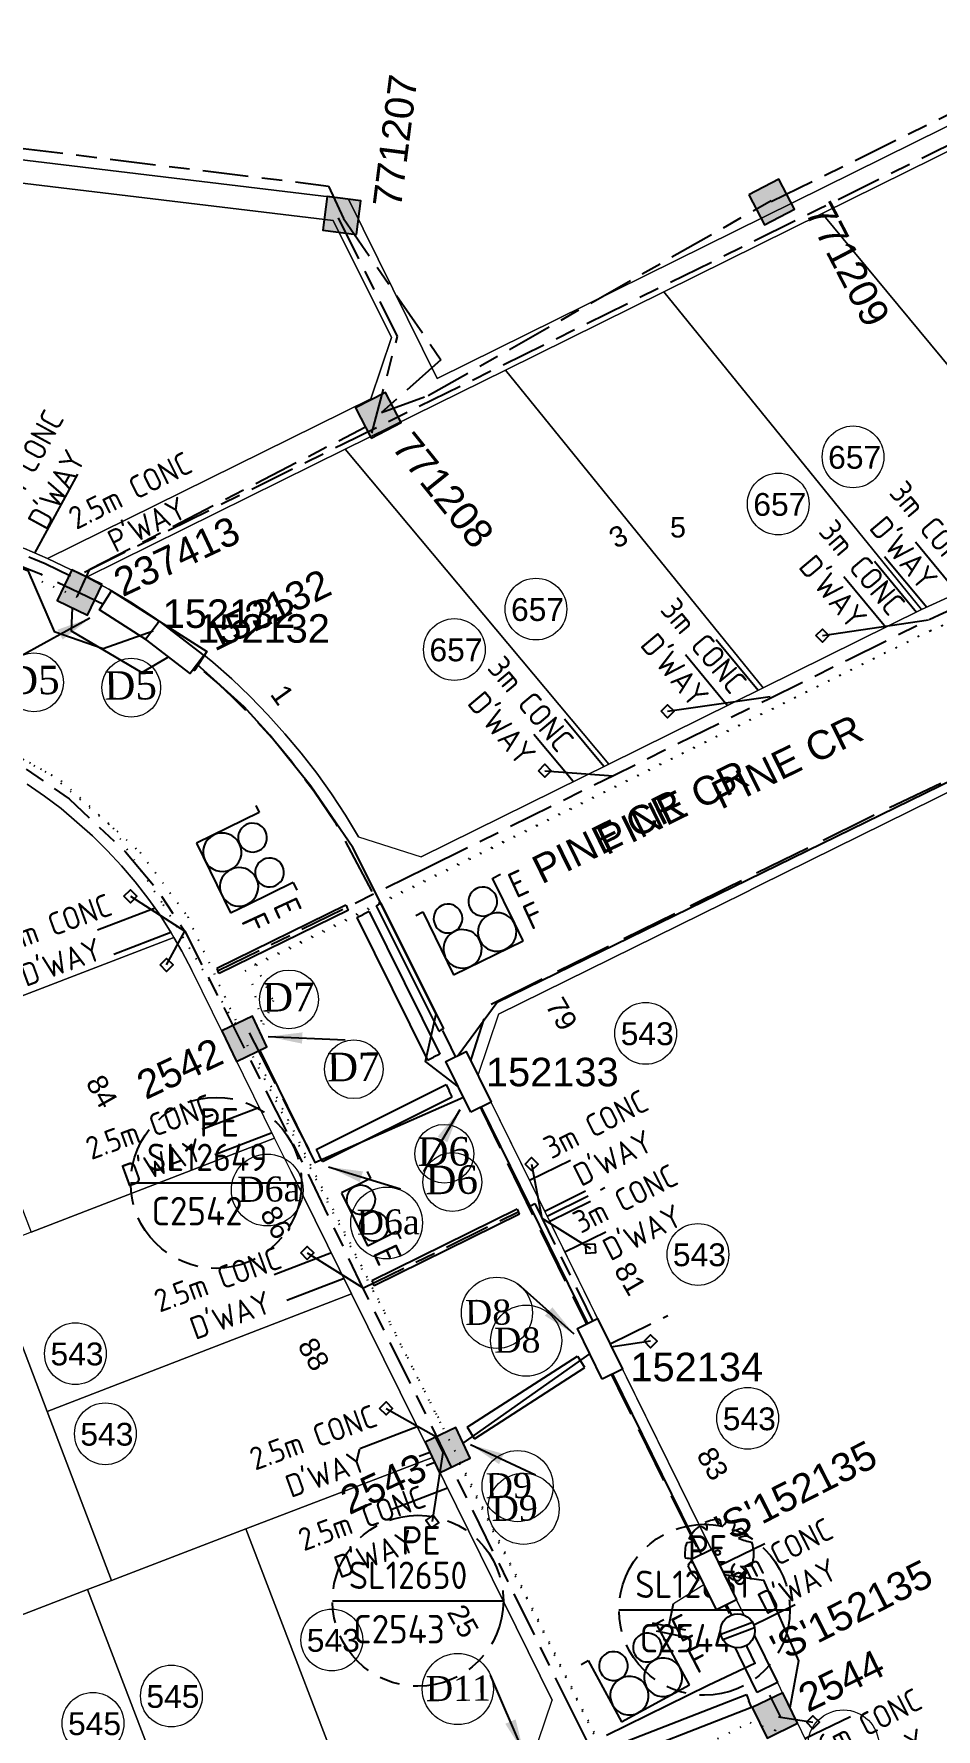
# Model space of a CAD drawing. Header units: metres. Extents: x 298214 to 299272, y 6265564 to 6266203.
# Drawn here: x 298672.2 to 298751.4, y 6265977.2 to 6266125.9 of the extents above; entities that cross this region are included whole.
import ezdxf
from ezdxf.enums import TextEntityAlignment as Align

# ---------------------------------------------------------------- set-up
doc = ezdxf.new("R2010")
doc.units = ezdxf.units.M
for name, pattern in [('Cable Exist UG', [8.2, 4, -1.2, 1.8, -1.2]), ('Cable Remove', [2, 0, -2]), ('IE Trench LV', [6.5, 5, -1.5]), ('IECLCHAINA', [8.2, 4, -1.2, 1.8, -1.2])]:
    doc.linetypes.add(name, pattern=pattern)
doc.layers.get('0').update_dxf_attribs({"color": 6})
doc.layers.add('Cadastre Land Parcels_SP_EXT', color=9, linetype='Continuous', lineweight=5)
doc.layers.add('Cadastre Roads_SP_EXT', color=9, linetype='Continuous', lineweight=5)
for name, color, linetype in [('Duct_SP_NEW', 2, 'Continuous'), ('Equip_LV_NEW', 2, 'Continuous'), ('Equip_SL_EXT', 7, 'Continuous'), ('Mains_LV_EXT', 7, 'Continuous'), ('Mains_LV_New_T28', 2, 'Continuous'), ('Mains_LV_New_T8', 2, 'Continuous'), ('Mains_LV_NEW_T84', 2, 'Continuous'), ('Mains_SL_EXT', 7, 'Continuous'), ('Notes_LV_MISC', 7, 'Continuous'), ('NOTES_SL_EXT', 7, 'Continuous'), ('Notes_SL_MISC', 7, 'Continuous'), ('Notes_SP_EXT', 7, 'Continuous'), ('Notes_SP_MISC', 7, 'Continuous'), ('Services_SP_EXT', 7, 'Continuous'), ('SupportsUG_SP_LV_NEW', 2, 'Continuous'), ('SupportsUG_SP_LV_SL_EXT', 7, 'Continuous'), ('Trench_SP_NEW', 2, 'Continuous'), ('UG_Details_SP_MISC', 7, 'Continuous')]:
    doc.layers.add(name, color=color, linetype=linetype)
doc.layers.add('Features_HIDE', color=1, linetype='Continuous', plot=False)
doc.layers.get('Features_HIDE').off()
doc.styles.add('COLUMN_LABEL', font='arial.ttf')
doc.styles.add('iecISOCP', font='isocp.shx')
doc.styles.add('iecNAME', font='times.ttf')
doc.styles.add('iecRoadName', font='arial.ttf', dxfattribs={"height": 3.5})
doc.styles.add('POLE_LABEL', font='arial.ttf')
doc.styles.get("Standard").update_dxf_attribs({"font": 'arial.ttf'})
doc.linetypes.add('IECLCABD1', pattern='A,5.25,-0.1,["o",Standard,S=2,R=0,X=1.5,Y=-0.7],-4', length=9.35)
doc.linetypes.add('IECLCABS1', pattern='A,7,-0.5,["/",Standard,S=1.5,R=0,X=0.2,Y=-0.7],-1.8', length=9.3)
doc.linetypes.add('IECLCABV1', pattern='A,7.2,-0.45,["V",Standard,S=1.5,R=0,X=0,Y=-0.7],-1.8', length=9.45)
doc.linetypes.add('IECLCABX1', pattern='A,7,-0.25,["x",Standard,S=2,R=0,X=0.2,Y=-0.8],-2.1', length=9.35)
doc.dimstyles.new('UGT1', dxfattribs={"dimtxt": 2.5, "dimasz": 2, "dimexe": 1.25, "dimexo": 0.625, "dimgap": 1, "dimtad": 1, "dimjust": 1, "dimlfac": 1000, "dimtxsty": 'iecISOCP', "dimblk1": 'M05', "dimblk2": 'NONE', "dimsah": 1, "dimcen": 0, "dimse1": 1, "dimse2": 1, "dimadec": 0, "dimazin": 0, "dimtfac": 1, "dimtmove": 0, "dimatfit": 3, "dimfxl": 1, "dimarcsym": 0})

# ---------------------------------------------------------------- blocks, each defined once
blk = doc.blocks.new('COLUMN_EXT')
blk.add_hatch(color=256).paths.add_polyline_path([(-1.49, 1.48), (-1.49, -1.49), (1.48, -1.49), (1.48, 1.48)])
blk.add_lwpolyline([(-1.49, -1.49), (1.48, -1.49), (1.48, 1.48), (-1.49, 1.48)], close=True)
for tag, height, style, flags, p in [('ASSET_NUM', 2.5, 'COLUMN_LABEL', 8, (2, 2)), ('STRUCTURE_PLANT_NUMBER', 0.2, 'POLE_LABEL', 9, (1.81, 0.03)), ('STREET_CODE', 0.2, 'COLUMN_LABEL', 9, (1.81, -0.2))]:
    blk.add_attdef(tag, text='', height=height, dxfattribs=dict(style=style, flags=flags)).set_placement(p, align=Align.MIDDLE_LEFT)
at = {"flags": 9}
for tag, p in [('COLUMN_TYPE', (1.81, -0.4)), ('OWNED_BY', (1.81, -0.6)), ('STATE', (1.81, -0.8)), ('USAGE', (1.81, -1)), ('LEGEND', (1.81, -1.2)), ('LOCATION', (1.81, -1.4)), ('STREETNAME', (1.81, -1.6)), ('SUBURB', (1.81, -1.8)), ('NOTES', (1.81, -2))]:
    blk.add_attdef(tag, text='', height=0.2, dxfattribs=at).set_placement(p, align=Align.MIDDLE_LEFT)
at = {"flags": 1}
blk.add_attdef('Z', (1.81, -2.35), '', height=0.2, dxfattribs=at)
blk = doc.blocks.new('CCP_EXT')
at = {"flags": 9}
for tag, p in [('STATE', (0, -1.8)), ('LIFE_SUPPORT', (0, -1.6)), ('NOTES', (0, -2))]:
    blk.add_attdef(tag, text='', height=0.2, dxfattribs=at).set_placement(p, align=Align.MIDDLE_LEFT)
blk.add_wipeout([(0, 0.57), (0.57, 0), (0, -0.57), (-0.57, 0)])
blk.add_lwpolyline([(-0.57, 0), (0, 0.57), (0.57, 0), (0, -0.57), (-0.57, 0)])
at = {"flags": 1}
blk.add_attdef('Z', (0, 0), '', height=0.2, dxfattribs=at)
at = {"flags": 9}
for tag, p in [('CCP_TYPE', (0, 0)), ('CONSTRUCTED_VOLTAGE', (0, -0.2)), ('OPERATING_VOLTAGE', (0, -0.6)), ('ORIENTATION', (0, -0.8)), ('OWNED_BY', (0, -1)), ('NO_PHASES', (0, -0.4)), ('USAGE', (0, -1.2)), ('LEGEND', (0, -1.4))]:
    blk.add_attdef(tag, text='', height=0.2, dxfattribs=at).set_placement(p, align=Align.MIDDLE_LEFT)
blk = doc.blocks.new('d221')
at = {"layer": 'Notes_SP_EXT', "color": 1}
for p, q in [((298834.428, 6265877.275), (298834.888, 6265877.275)), ((298834.889, 6265877.275), (298834.879, 6265873.193)), ((298839.421, 6265874.31), (298839.426, 6265877.263)), ((298839.428, 6265877.263), (298839.928, 6265877.262)), ((298839.419, 6265873.185), (298839.421, 6265874.31)), ((298834.879, 6265873.193), (298839.419, 6265873.185))]:
    blk.add_line(p, q, dxfattribs=at)
for points in [[(298835.193, 6265876.285, 1), (298836.881, 6265876.282, 1)], [(298837.458, 6265876.28, 1), (298839.146, 6265876.277, 1)], [(298834.901, 6265874.317, 1), (298837.151, 6265874.313, 1)], [(298837.151, 6265874.313, 1), (298839.401, 6265874.309, 1)]]:
    blk.add_lwpolyline(points, format="xyb", close=True, dxfattribs=at)
at = {"layer": 'Notes_SP_MISC', "linetype": 'Continuous', "char_height": 1.5, "width": 1.93709, "attachment_point": 5, "rotation": 358.65917, "style": 'iecISOCP'}
for s, insert in [('E', (298840.623, 6265876.311)), ('F', (298840.59, 6265874.254))]:
    blk.add_mtext(s, dxfattribs=dict(at, insert=insert))
blk = doc.blocks.new('d2212')
at = {"layer": 'Notes_SP_EXT', "color": 1}
for p, q in [((298848.042, 6265874.283), (298848.502, 6265874.285)), ((298848.507, 6265874.285), (298848.511, 6265872.388)), ((298851.946, 6265873.521), (298851.942, 6265874.293)), ((298851.943, 6265874.293), (298852.443, 6265874.295)), ((298851.951, 6265872.396), (298851.946, 6265873.521)), ((298848.511, 6265872.384), (298851.951, 6265872.392))]:
    blk.add_line(p, q, dxfattribs=at)
for points in [[(298848.522, 6265873.233, 1), (298850.21, 6265873.23, 1)], [(298850.257, 6265873.233, 1), (298851.944, 6265873.23, 1)]]:
    blk.add_lwpolyline(points, format="xyb", close=True, dxfattribs=at)
at = {"layer": 'Notes_SP_MISC', "linetype": 'Continuous', "insert": (298852.94, 6265873.193), "char_height": 1.5, "width": 1.93709, "attachment_point": 5, "rotation": 358.65917, "style": 'iecISOCP'}
blk.add_mtext('E', dxfattribs=at)
blk = doc.blocks.new('PILLAR_NEW')
for tag, height, flags, p in [('ASSET_NUM', 2.5, 8, (2, 4)), ('STREET_CODE', 0.2, 9, (1.5, 2))]:
    blk.add_attdef(tag, text='', height=height, dxfattribs=dict(flags=flags)).set_placement(p, align=Align.MIDDLE_LEFT)
blk.add_wipeout([(-2.47, 0.99), (2.47, 0.99), (2.47, -0.99), (-2.47, -0.99)])
at = {"lineweight": -3}
blk.add_lwpolyline([(-2.47, 0.99), (2.47, 0.99), (2.47, -0.99), (-2.47, -0.99)], close=True, dxfattribs=at)
for tag, flags, p in [('OWNED_BY', 9, (1.5, 1.8)), ('OPERATED_BY', 9, (1.5, 1.6)), ('MAINTAINED_BY', 9, (1.5, 1.4)), ('STATE', 9, (1.5, 1.2)), ('SUPPORT_TYPE', 9, (1.5, 1)), ('SUBURB', 9, (1.5, 0.2)), ('STREETNAME', 9, (1.5, 0)), ('USAGE', 9, (1.5, 0.8)), ('LEGEND', 9, (1.5, 0.6)), ('PARENT', 9, (1.5, 0.4)), ('Z', 1, (1.5, -0.6)), ('LOCATION', 9, (1.5, -0.2)), ('NOTES', 9, (1.5, -0.4))]:
    blk.add_attdef(tag, text='', height=0.2, dxfattribs=dict(flags=flags)).set_placement(p, align=Align.MIDDLE_LEFT)
blk = doc.blocks.new('tre1')
at = {"color": 8}
for p, q in [((355.63, 363.12), (356.3, 363.2)), ((356.3, 363.2), (355.8, 363.46)), ((355.8, 363.46), (355.8, 363.46))]:
    blk.add_line(p, q, dxfattribs=at)
blk.add_circle((358.35, 362.23), 0.217, dxfattribs=at)
for centre, radius, start, end in [((358.5, 362.13), 2.99, 126.0751, 153.6245), ((356.53, 363.29), 1.27, 48.5203, 80.5151), ((358.5, 362.13), 3.02, 89.3321, 114.3856), ((356.7, 364.37), 0.737, 343.6555, 39.76), ((357.56, 364.65), 1.09, 352.0775, 26.6128), ((358.07, 365.45), 1.14, 304.1868, 338.5411), ((358.5, 362.13), 3.01, 62.8767, 77.7021), ((359, 364.81), 0.871, 315.8454, 359.7651), ((357.16, 373.04), 9.25, 285.4397, 290.7099), ((358.5, 362.13), 2.97, 31.4098, 49.4752), ((358.5, 362.13), 3.04, 160.8426, 187.275), ((360.88, 362.36), 1.32, 83.5323, 121.6544), ((363.98, 373.96), 11.14, 250.0865, 256.3451), ((358.5, 362.13), 3.03, 340.3307, 19.43), ((355.09, 356.77), 4.99, 77.3728, 85.4649), ((358.52, 359.28), 3.33, 134.7782, 147.3315), ((358.5, 362.13), 2.97, 200.8103, 231.4392), ((360.58, 364.74), 3.72, 266.7455, 282.0146), ((358.55, 358.53), 3.09, 39.6536, 53.993), ((357.13, 359.86), 0.494, 97.741, 188.8107), ((350.89, 359.16), 6.28, 2.9465, 10.9238), ((358.5, 362.13), 2.96, 243.1498, 261.8356), ((359.26, 359.6), 1.25, 160.6009, 199.3991), ((359.12, 360.09), 1.01, 186.1912, 248.4952), ((358.5, 362.13), 2.99, 274.7236, 290.3277), ((360.22, 359.98), 0.927, 170.6314, 220.6278), ((360.39, 361.44), 1.7, 230.4582, 263.1093), ((358.5, 362.13), 2.91, 305.394, 326.2464)]:
    blk.add_arc(centre, radius, start, end, dxfattribs=at)
blk = doc.blocks.new('_None')
blk = doc.blocks.new('M05')
blk.add_hatch(color=256).paths.add_polyline_path([(-2, 0), (-0.701, -0.75), (-0.701, 0.75)])
at = {"color": 1}
blk.add_lwpolyline([(-0.701, 0.75), (-0.701, -0.75), (-2, 0)], close=True, dxfattribs=at)
blk = doc.blocks.new('LV_UG_LINKS_CLOSED_NEW')
for tag, flags, p in [('TYPE', 9, (1.5, -2.6)), ('Z', 1, (1.5, -2.8)), ('NUMBER_OF_PHASES', 9, (1.5, -2.4))]:
    blk.add_attdef(tag, text='', height=0.2, dxfattribs=dict(flags=flags)).set_placement(p, align=Align.MIDDLE_LEFT)
blk.add_wipeout([(-1.06, 1.06), (-1.18, 0.92), (-1.29, 0.76), (-1.37, 0.59), (-1.43, 0.42), (-1.48, 0.23), (-1.49, 0.05), (-1.49, -0.14), (-1.46, -0.33), (-1.41, -0.51), (-1.33, -0.68), (-1.24, -0.84), (-1.12, -0.99), (-0.99, -1.12), (-0.84, -1.24), (-0.68, -1.33), (-0.51, -1.41), (-0.33, -1.46), (-0.14, -1.49), (0.05, -1.49), (0.23, -1.48), (0.42, -1.43), (0.59, -1.37), (0.76, -1.29), (0.92, -1.18), (1.06, -1.06), (1.18, -0.92), (1.29, -0.76), (1.37, -0.59), (1.43, -0.42), (1.48, -0.23), (1.49, -0.05), (1.49, 0.14), (1.46, 0.33), (1.41, 0.51), (1.33, 0.68), (1.24, 0.84), (1.12, 0.99), (0.99, 1.12), (0.84, 1.24), (0.68, 1.33), (0.51, 1.41), (0.33, 1.46), (0.14, 1.49), (-0.05, 1.49), (-0.23, 1.48), (-0.42, 1.43), (-0.59, 1.37), (-0.76, 1.29), (-0.92, 1.18)])
for p, q in [((-0.25, -1.48), (-0.25, 1.48)), ((0.25, -1.48), (0.25, 1.48))]:
    blk.add_line(p, q)
blk.add_circle((0, 0), 1.5)
at = {"flags": 9}
for tag, p in [('ACTUAL_STATUS', (1.5, 0)), ('CONSTRUCTED_VOLTAGE', (1.5, -0.2)), ('OPERATING_VOLTAGE', (1.5, -0.6)), ('ORIENTATION', (1.5, -0.8)), ('STATE', (1.5, -1)), ('SWITCH_TYPE', (1.5, -1.2)), ('NO_PHASES', (1.5, -0.4)), ('USAGE', (1.5, -1.4)), ('OWNED_BY', (1.5, -1.8)), ('OPERATED_BY', (1.5, -2)), ('NOTES', (1.5, -1.6)), ('MAINTAINED_BY', (1.5, -2.2))]:
    blk.add_attdef(tag, text='', height=0.2, dxfattribs=at).set_placement(p, align=Align.MIDDLE_LEFT)
blk = doc.blocks.new('Earth')
for p, q in [((170.11, 339.38), (170.11, 341.42)), ((168.61, 339.38), (171.61, 339.38)), ((169.11, 338.78), (171.11, 338.78)), ((169.86, 338.18), (170.36, 338.18))]:
    blk.add_line(p, q)

msp = doc.modelspace()

# ---------------------------------------------------------------- linework, layer by layer
at = {"layer": 'Cadastre Land Parcels_SP_EXT', "linetype": 'Continuous'}
for points in [[(298640.03, 6266086.42), (298640.03, 6266086.42), (298646.49, 6266085.75), (298647.55, 6266085.63), (298656.6, 6266084.53), (298658.78, 6266084.23), (298660.93, 6266083.84), (298663.06, 6266083.37), (298665.18, 6266082.82), (298667.27, 6266082.2), (298669.34, 6266081.5), (298671.39, 6266080.73), (298673.4, 6266079.88), (298701.79, 6266093.88), (298703.61, 6266099.24), (298698.5, 6266109.52), (298658.76, 6266114.29), (298649.72, 6266138.99), (298420.83, 6266168.71)], [(298762.24, 6266063.92), (298762.24, 6266063.92), (298755.75, 6266060.97), (298735.88, 6266051.17), (298734.33, 6266050.4), (298732.79, 6266049.63), (298713.01, 6266039.89), (298711.2, 6266034.52), (298728.87, 6265998.66), (298729.75, 6265996.88), (298730.72, 6265994.92), (298735.86, 6265984.58), (298744.31, 6265967.41)], [(298664.91, 6266039.11), (298684.51, 6266046.63), (298684.28, 6266047.02), (298683.29, 6266048.57), (298682.23, 6266050.06), (298681.1, 6266051.51), (298679.91, 6266052.91), (298678.66, 6266054.25), (298677.35, 6266055.53), (298675.98, 6266056.75), (298674.61, 6266057.94), (298673.14, 6266059.03), (298671.61, 6266060.06)], [(298664.91, 6265984.82), (298676.93, 6265989.42), (298676.93, 6265989.42), (298679.04, 6265990.23), (298673.39, 6266005.04), (298667.97, 6266019.23)]]:
    msp.add_lwpolyline(points, dxfattribs=at)
for points in [[(298769.87, 6266126.39), (298650.79, 6266141.86), (298651.95, 6266138.7), (298660.21, 6266116.15), (298699.83, 6266111.39), (298707.61, 6266095.66), (298765.09, 6266124.04), (298769.87, 6266126.39)], [(298651.95, 6266138.7), (298649.72, 6266138.99), (298658.76, 6266114.29), (298698.5, 6266109.52), (298703.61, 6266099.24), (298701.79, 6266093.88), (298673.4, 6266079.88), (298676.84, 6266078.23), (298699.53, 6266089.45), (298713.61, 6266096.39), (298727.51, 6266103.26), (298741.41, 6266110.12), (298756.21, 6266117.43), (298768.64, 6266123.57), (298765.09, 6266124.04), (298707.61, 6266095.66), (298699.83, 6266111.39), (298660.21, 6266116.15), (298651.95, 6266138.7)], [(298772.29, 6266083.4), (298773.59, 6266094.46), (298764.08, 6266106.32), (298756.21, 6266117.43), (298741.41, 6266110.12), (298765.26, 6266081.39), (298768.76, 6266082.45), (298772.29, 6266083.4)], [(298758.05, 6266078.81), (298759.12, 6266079.24), (298762.18, 6266080.36), (298765.26, 6266081.39), (298741.41, 6266110.12), (298727.51, 6266103.26), (298750.14, 6266075.38), (298753.1, 6266076.75), (298756.09, 6266078.03), (298758.05, 6266078.81)], [(298750.14, 6266075.38), (298727.51, 6266103.26), (298713.61, 6266096.39), (298736.24, 6266068.52), (298750.14, 6266075.38)], [(298736.24, 6266068.52), (298713.61, 6266096.39), (298699.53, 6266089.45), (298722.7, 6266061.84), (298736.24, 6266068.52)], [(298722.7, 6266061.84), (298699.53, 6266089.45), (298676.84, 6266078.23), (298678.8, 6266077.17), (298680.72, 6266076.03), (298682.59, 6266074.82), (298684.41, 6266073.54), (298686.19, 6266072.19), (298687.92, 6266070.78), (298689.59, 6266069.3), (298691.2, 6266067.76), (298692.75, 6266066.16), (298694.25, 6266064.5), (298695.67, 6266062.79), (298697.04, 6266061.03), (298698.33, 6266059.21), (298699.56, 6266057.35), (298700.72, 6266055.45), (298706.2, 6266053.7), (298722.7, 6266061.84)], [(298664.91, 6266039.11), (298671.97, 6266020.78), (298693.35, 6266029.03), (298686.07, 6266043.77), (298685.21, 6266045.43), (298684.51, 6266046.63), (298664.91, 6266039.11)], [(298667.97, 6266019.23), (298673.39, 6266005.04), (298700.11, 6266015.36), (298694.79, 6266026.11), (298693.35, 6266029.03), (298671.97, 6266020.78), (298667.97, 6266019.23)], [(298673.39, 6266005.04), (298679.04, 6265990.23), (298690.83, 6265994.75), (298707.2, 6266001.01), (298700.11, 6266015.36), (298673.39, 6266005.04)], [(298690.83, 6265994.75), (298701.39, 6265967.2), (298715.91, 6265974.37), (298717.72, 6265979.73), (298707.2, 6266001.01), (298690.83, 6265994.75)], [(298676.93, 6265989.42), (298687.99, 6265960.58), (298701.39, 6265967.2), (298690.83, 6265994.75), (298679.04, 6265990.23), (298676.93, 6265989.42)], [(298662.7, 6265983.97), (298673.58, 6265955.57), (298675.65, 6265956.05), (298677.69, 6265956.59), (298679.72, 6265957.21), (298681.73, 6265957.9), (298683.71, 6265958.65), (298685.65, 6265959.48), (298687.57, 6265960.38), (298687.99, 6265960.58), (298676.93, 6265989.42), (298664.91, 6265984.82), (298662.7, 6265983.97)]]:
    msp.add_lwpolyline(points, close=True, dxfattribs=at)
at = {"layer": 'Cadastre Land Parcels_SP_EXT'}
for centre in [(298744.13, 6266088.78), (298737.56, 6266084.65), (298716.29, 6266075.43), (298709.13, 6266071.88), (298730.51, 6266018.82), (298675.86, 6266010.12), (298678.49, 6266003.09), (298698.37, 6265985), (298684.29, 6265980.09), (298677.4, 6265977.69)]:
    msp.add_circle(centre, 2.71, dxfattribs=at)
at = {"layer": 'Cadastre Roads_SP_EXT', "linetype": 'Continuous'}
msp.add_lwpolyline([(298700.72, 6266055.45), (298700.72, 6266055.45), (298699.56, 6266057.35), (298698.33, 6266059.21), (298697.04, 6266061.03), (298695.67, 6266062.79), (298694.24, 6266064.5), (298692.75, 6266066.16), (298691.2, 6266067.76), (298689.59, 6266069.3), (298687.92, 6266070.78), (298686.19, 6266072.19), (298684.41, 6266073.54), (298682.59, 6266074.82), (298680.72, 6266076.03), (298678.8, 6266077.17), (298676.84, 6266078.23), (298673.4, 6266079.88), (298671.39, 6266080.73)], dxfattribs=at)
at = {"layer": 'Duct_SP_NEW'}
for p, q in [((298700.57, 6266048.38), (298701.11, 6266048.64)), ((298700.57, 6266048.38), (298706.77, 6266035.85)), ((298701.64, 6266048.91), (298701.11, 6266048.64)), ((298706.77, 6266035.85), (298707.31, 6266036.12)), ((298697, 6266028.04), (298697.27, 6266027.51)), ((298697.54, 6266026.97), (298697.27, 6266027.51)), ((298710.25, 6266003.66), (298710.57, 6266003.16)), ((298710.9, 6266002.65), (298710.57, 6266003.16)), ((298719.88, 6265973.14), (298735.2, 6265979.1))]:
    msp.add_line(p, q, dxfattribs=at)
at = {"layer": 'Mains_LV_EXT', "linetype": 'Cable Remove', "ltscale": 0.5}
msp.add_lwpolyline([(298709.58, 6266000.49), (298726.03, 6265967.38), (298733.55, 6265971.21), (298731.25, 6265975.87), (298735.09, 6265977.77), (298737.34, 6265977.09)], dxfattribs=at)
at = {"layer": 'Mains_SL_EXT', "linetype": 'Cable Remove', "ltscale": 0.5}
for points in [[(298645.85, 6266069.27), (298647.26, 6266083.57), (298657.84, 6266082.37), (298668.87, 6266079.6), (298676.01, 6266076.5)], [(298691.62, 6266044.29), (298693.23, 6266041.1), (298692.09, 6266038.36)]]:
    msp.add_lwpolyline(points, dxfattribs=at)
at = {"layer": 'Notes_LV_MISC', "linetype": 'Cable Remove', "ltscale": 0.5}
msp.add_lwpolyline([(298691.39, 6266042.57), (298692.31, 6266038.7)], dxfattribs=at)
at = {"layer": 'Notes_LV_MISC', "lineweight": 0}
for centre, radius in [((298694.61, 6266041.19), 2.58), ((298708.25, 6266027.65), 2.58), ((298692.7, 6266024.47), 3.15), ((298715.43, 6266011.26), 3.12), ((298714.68, 6265998.5), 3.12)]:
    msp.add_circle(centre, radius, dxfattribs=at)
at = {"layer": 'Notes_SL_MISC', "color": 7, "linetype": 'Continuous'}
for p, q in [((298680.71, 6266025.1), (298695.71, 6266025.1)), ((298698.43, 6265988.44), (298713.43, 6265988.44))]:
    msp.add_line(p, q, dxfattribs=at)
at = {"layer": 'Notes_SL_MISC', "linetype": 'Cable Exist UG'}
for points in [[(298736.95, 6266111.17), (298765.87, 6266125.4)], [(298662.64, 6266116.9), (298698.07, 6266112.54)], [(298698.07, 6266112.54), (298699.39, 6266109.7), (298699.39, 6266109.7), (298699.39, 6266109.7), (298707.95, 6266097.29), (298702.74, 6266092.67)], [(298702.74, 6266092.67), (298706.84, 6266094.16), (298736.95, 6266111.27)], [(298676.01, 6266076.5), (298677.12, 6266078.92), (298701.32, 6266091.41), (298701.32, 6266091.41)]]:
    msp.add_lwpolyline(points, dxfattribs=at)
at = {"layer": 'Notes_SP_EXT'}
for p, q in [((298672.3, 6266080.34), (298676.06, 6266087.26)), ((298722.26, 6266061.63), (298718.79, 6266065.77)), ((298692.02, 6266031.72), (298686.99, 6266029.79)), ((298693.13, 6266029.48), (298688.1, 6266027.55)), ((298699.44, 6266016.71), (298694.41, 6266014.78)), ((298705.87, 6266003.71), (298700.84, 6266001.78)), ((298706.98, 6266001.46), (298706.05, 6266001.11)), ((298707.41, 6266000.56), (298706.65, 6266000.27))]:
    msp.add_line(p, q, dxfattribs=at)
at = {"layer": 'Notes_SP_EXT', "lineweight": 0}
for centre, radius in [((298672.22, 6266069), 2.58), ((298700.3, 6266035.07), 2.58), ((298708.95, 6266025.17), 2.58), ((298703.18, 6266021.58), 3.15), ((298712.86, 6266013.7), 3.12), ((298715.2, 6265996.51), 3.12), ((298709.43, 6265980.7), 3.12)]:
    msp.add_circle(centre, radius, dxfattribs=at)
at = {"layer": 'Notes_SP_MISC', "color": 7}
for p, q in [((298753.31, 6266076.84), (298749.61, 6266081.3)), ((298749.71, 6266075.13), (298746.01, 6266079.6)), ((298750.61, 6266075.56), (298746.9, 6266080.02)), ((298747.02, 6266073.81), (298743.32, 6266078.27)), ((298735.81, 6266068.28), (298732.11, 6266072.74)), ((298733.12, 6266066.95), (298729.42, 6266071.41))]:
    msp.add_line(p, q, dxfattribs=at)
at = {"layer": 'Notes_SP_MISC', "color": 7, "linetype": 'Cable Exist UG'}
for p, q in [((298717.06, 6266022.63), (298721.03, 6266024.58)), ((298717.28, 6266022.19), (298722.35, 6266024.69)), ((298717.5, 6266021.74), (298721.48, 6266023.69))]:
    msp.add_line(p, q, dxfattribs=at)
at = {"layer": 'Trench_SP_NEW', "color": 4, "linetype": 'IE Trench LV', "flags": 128}
for points in [[(298649.18, 6266083.9), (298656.39, 6266083.05), (298660.64, 6266082.36), (298663.75, 6266081.64), (298665.79, 6266081.08), (298668.84, 6266080.09), (298671.83, 6266078.91), (298672.78, 6266078.51), (298676.19, 6266076.88)], [(298691.12, 6266038.27), (298691.59, 6266037.35), (298695.31, 6266030.02), (298696.73, 6266027.26)]]:
    msp.add_lwpolyline(points, dxfattribs=at)
at = {"layer": 'UG_Details_SP_MISC'}
for p, q in [((298699.6, 6266049.46), (298688.27, 6266043.89)), ((298699.82, 6266049.03), (298688.48, 6266043.46)), ((298699.6, 6266049.46), (298699.71, 6266049.25)), ((298699.82, 6266049.03), (298699.71, 6266049.25)), ((298702.25, 6266049.4), (298702.46, 6266049.51)), ((298702.25, 6266049.4), (298707.76, 6266038.41)), ((298702.68, 6266049.62), (298702.46, 6266049.51)), ((298702.68, 6266049.62), (298708.18, 6266038.62)), ((298688.27, 6266043.89), (298688.37, 6266043.67)), ((298688.48, 6266043.46), (298688.37, 6266043.67)), ((298707.76, 6266038.41), (298707.97, 6266038.51)), ((298708.18, 6266038.62), (298707.97, 6266038.51)), ((298714.64, 6266022.79), (298701.89, 6266016.5)), ((298714.85, 6266022.36), (298702.1, 6266016.07)), ((298714.64, 6266022.79), (298714.75, 6266022.57)), ((298714.85, 6266022.36), (298714.75, 6266022.57)), ((298701.89, 6266016.5), (298701.99, 6266016.29)), ((298702.1, 6266016.07), (298701.99, 6266016.29))]:
    msp.add_line(p, q, dxfattribs=at)
at = {"layer": 'UG_Details_SP_MISC', "color": 7, "linetype": 'Cable Exist UG', "flags": 128}
for points in [[(298676.65, 6266078.67), (298699.31, 6266089.9), (298713.39, 6266096.84), (298727.29, 6266103.7), (298741.19, 6266110.56), (298755.99, 6266117.86)], [(298698.94, 6266109.74), (298704.11, 6266099.34), (298701.77, 6266090.55)], [(298647.81, 6266085.04), (298656.53, 6266084.04), (298660.83, 6266083.35), (298664, 6266082.61), (298666.08, 6266082.03), (298669.17, 6266081.03), (298672.2, 6266079.84), (298673.19, 6266079.42), (298676.62, 6266077.78)], [(298706.69, 6266052.71), (298687.47, 6266043.23)], [(298701.09, 6266015.85), (298716.18, 6266023.28)]]:
    msp.add_lwpolyline(points, dxfattribs=at)
at = {"layer": 'UG_Details_SP_MISC', "color": 7, "flags": 128}
msp.add_lwpolyline([(298718.71, 6265980.22), (298726.74, 6265964.2)], dxfattribs=at)

# ---------------------------------------------------------------- block references
at = {"layer": 'Features_HIDE', "color": 7, "linetype": 'Cable Exist UG', "xscale": 1.5, "yscale": 1.5, "zscale": 1.5}
for name, p, rotation in [('d221', (-8340355.1, 2537044.84), 296.0777698873317), ('d221', (4027719.11, -2372998.23), 26.07776988733169), ('d2212', (-8332484.7, 2518863.25), 296.1983301757972), ('d221', (4423187.08, -2191407.02), 28.7278863916864)]:
    msp.add_blockref(name, p, dxfattribs=dict(at, rotation=rotation))
at = {"layer": 'SupportsUG_SP_LV_SL_EXT'}
ref = msp.add_blockref('COLUMN_EXT', (298699.24, 6266109.96), dxfattribs=dict(at, rotation=82.72499504443365))
ref.add_attrib('ASSET_NUM', '771207', dxfattribs={"layer": '0', "height": 2.5, "rotation": 82.725, "style": 'COLUMN_LABEL'}).set_placement((298701.95, 6266110.88), align=Align.TOP_LEFT)
ref = msp.add_blockref('COLUMN_EXT', (298736.98, 6266111.14), dxfattribs=dict(at, rotation=297.5252257483683))
ref.add_attrib('ASSET_NUM', '771209', dxfattribs={"layer": '0', "height": 2.5, "rotation": 297.5252, "style": 'COLUMN_LABEL'}).set_placement((298742.09, 6266111.43), align=Align.TOP_LEFT)
ref = msp.add_blockref('COLUMN_EXT', (298702.46, 6266092.44), dxfattribs=dict(at, rotation=27.29596852906897))
ref.add_attrib('ASSET_NUM', '771208', dxfattribs={"layer": '0', "height": 2.5, "rotation": 308.8114, "style": 'COLUMN_LABEL'}).set_placement((298705.48, 6266091.19), align=Align.TOP_LEFT)
ref = msp.add_blockref('COLUMN_EXT', (298676.22, 6266076.88), dxfattribs=dict(at, rotation=154.2112034512712))
ref.add_attrib('ASSET_NUM', '237413', dxfattribs={"layer": '0', "height": 2.5, "rotation": 25.2061, "style": 'COLUMN_LABEL'}).set_placement((298678.94, 6266078.72), align=Align.TOP_LEFT)
ref = msp.add_blockref('COLUMN_EXT', (298690.71, 6266037.73), dxfattribs=dict(at, rotation=295.1245981934044))
ref.add_attrib('ASSET_NUM', '2542', dxfattribs={"layer": '0', "height": 2.5, "rotation": 25.1608, "style": 'COLUMN_LABEL'}).set_placement((298688.53, 6266036.79), align=Align.MIDDLE_RIGHT)
ref = msp.add_blockref('COLUMN_EXT', (298708.54, 6266001.65), dxfattribs=dict(at, rotation=295.1245981428329))
ref.add_attrib('ASSET_NUM', '2543', dxfattribs={"layer": '0', "height": 2.5, "rotation": 25.1608, "style": 'COLUMN_LABEL'}).set_placement((298706.4, 6266000.37), align=Align.MIDDLE_RIGHT)
ref = msp.add_blockref('COLUMN_EXT', (298737.26, 6265978.39), dxfattribs=dict(at, rotation=116.0234366534566))
ref.add_attrib('ASSET_NUM', '2544', dxfattribs={"layer": '0', "height": 2.5, "rotation": 26.1318, "style": 'COLUMN_LABEL'}).set_placement((298740.48, 6265977.93), align=Align.BOTTOM_LEFT)

# ---------------------------------------------------------------- texts
at = {"layer": 'Cadastre Land Parcels_SP_EXT'}
for s, height, p in [('657', 2, (298741.94, 6266087.74)), ('657', 2, (298735.37, 6266083.61)), ('5', 1.8, (298728.06, 6266081.71)), ('657', 2, (298714.1, 6266074.39)), ('657', 2, (298706.94, 6266070.85)), ('543', 2, (298728.31, 6266017.79)), ('543', 2, (298673.67, 6266009.09)), ('543', 2, (298732.69, 6266003.4)), ('543', 2, (298676.29, 6266002.05)), ('543', 2, (298696.17, 6265983.97)), ('545', 2, (298682.09, 6265979.05)), ('545', 2, (298675.21, 6265976.66))]:
    msp.add_text(s, height=height, dxfattribs=at).set_placement(p)
for s, rotation, p in [('3', 26.2759, (298723.29, 6266080.69)), ('1', 305.5484, (298692.89, 6266067.96)), ('79', 300.1271, (298717.07, 6266040.68)), ('84', 299.2307, (298676.72, 6266033.9)), ('86', 299.3297, (298692.02, 6266022.41)), ('81', 300.1271, (298723.09, 6266017.46)), ('88', 300.1271, (298695.31, 6266010.83)), ('83', 300.1271, (298730.33, 6266001.23)), ('25', 299.3297, (298708.43, 6265987.44))]:
    msp.add_text(s, height=1.8, rotation=rotation, dxfattribs=at).set_placement(p)
at = {"layer": 'Cadastre Roads_SP_EXT', "color": 1}
msp.add_text('PINE CR', height=2.5, rotation=26.1471, dxfattribs=at).set_placement((298732.54, 6266057.81))
at = {"layer": 'Notes_LV_MISC', "color": 1}
msp.add_text('PINE CR', height=2.5, rotation=26.1471, dxfattribs=at).set_placement((298722.5, 6266053.81))
at = {"layer": 'Notes_LV_MISC', "style": 'iecNAME'}
for s, height, p in [('D7', 2.5, (298692.26, 6266040.12)), ('D6', 2.5, (298705.9, 6266026.58)), ('D6a', 2.2, (298690.08, 6266023.43)), ('D8', 2.2, (298712.63, 6266010.19)), ('D9', 2.2, (298711.88, 6265997.43))]:
    msp.add_text(s, height=height, rotation=0.5671, dxfattribs=at).set_placement(p)
at = {"layer": 'NOTES_SL_EXT', "insert": (298686.76, 6266031.65), "char_height": 2.5, "width": 5.0547, "attachment_point": 1, "style": 'iecRoadName'}
msp.add_mtext('{\\Fisocp|c0;PE}', dxfattribs=at)
at = {"layer": 'Notes_SL_MISC', "color": 1}
msp.add_text('PINE CR', height=2.5, rotation=26.1471, dxfattribs=at).set_placement((298716.79, 6266051.26))
at = {"layer": 'Notes_SL_MISC', "width": 13.6426, "attachment_point": 1, "style": 'iecRoadName'}
for s, insert, char_height in [('{\\Fisocp|c0;SL12649}', (298682.14, 6266028.54), 2.4), ('{\\Fisocp|c0;C2542}', (298682.54, 6266023.87), 2.5), ('{\\Fisocp|c0;SL12650}', (298699.85, 6265991.88), 2.4), ('{\\Fisocp|c0;C2543}', (298700.25, 6265987.2), 2.5)]:
    msp.add_mtext(s, dxfattribs=dict(at, insert=insert, char_height=char_height))
at = {"layer": 'Notes_SP_EXT', "style": 'iecNAME'}
for s, height, p in [('D5', 2.5, (298669.87, 6266067.93)), ('D7', 2.5, (298697.96, 6266034)), ('D6', 2.5, (298706.6, 6266024.1)), ('D6a', 2.2, (298700.56, 6266020.54)), ('D8', 2.2, (298710.07, 6266012.63)), ('D9', 2.2, (298712.4, 6265995.44)), ('D11', 2.2, (298706.63, 6265979.63))]:
    msp.add_text(s, height=height, rotation=0.5671, dxfattribs=at).set_placement(p)
at = {"layer": 'Notes_SP_EXT', "lineweight": 0, "char_height": 2, "width": 15.0675, "attachment_point": 5, "style": 'iecISOCP'}
for s, insert, rotation in [("5.5m CONC D'WAY", (298672.73, 6266086.71), 61.4544), ("2.5m CONC P'WAY", (298681.41, 6266084.34), 26.5384), ("3m CONC D'WAY", (298749.84, 6266081.41), 309.965), ("2.5m CONC D'WAY", (298674.03, 6266046.03), 20.0238), ("2.5m CONC D'WAY", (298682.91, 6266028.44), 20.0238), ("2.5m CONC D'WAY", (298688.91, 6266015.06), 20.0238)]:
    msp.add_mtext(s, dxfattribs=dict(at, insert=insert, rotation=rotation))

# ---------------------------------------------------------------- leaders
at = {"layer": 'Notes_SP_EXT', "lineweight": 0}
for points in [[(298677.14, 6266074.63), (298671.08, 6266071.3)], [(298692.78, 6266037.93), (298699.53, 6266037.65)], [(298698.09, 6266026.5), (298704.4, 6266024.59)], [(298710.54, 6266002.14), (298716.25, 6265999.48)], [(298715.24, 6265975.09), (298712.3, 6265981.91)]]:
    msp.add_leader(points, dimstyle='UGT1', override={"dimasz": 3, "dimgap": 1, "dimtad": 0}, dxfattribs=at)

# ---------------------------------------------------------------- next in the draw order: block references
at = {"layer": 'Services_SP_EXT'}
for p in [(298741.44, 6266073.1), (298727.84, 6266066.47), (298717.07, 6266061.25), (298680.69, 6266050.24), (298683.87, 6266044.22), (298696.21, 6266018.95), (298703.13, 6266005.32), (298740.61, 6265977.78)]:
    msp.add_blockref('CCP_EXT', p, dxfattribs=at)
for p, rotation in [((298721.09, 6266019.34), 228.1249154190324), ((298707.19, 6265995.4), 81.32203731291965)]:
    msp.add_blockref('CCP_EXT', p, dxfattribs=dict(at, rotation=rotation))

# ---------------------------------------------------------------- next in the draw order: linework, layer by layer
at = {"layer": 'Cadastre Roads_SP_EXT', "linetype": 'Continuous'}
for points in [[(298758.05, 6266078.81), (298756.09, 6266078.03), (298753.1, 6266076.75), (298750.14, 6266075.38), (298736.24, 6266068.52), (298722.7, 6266061.84), (298706.2, 6266053.7)], [(298713.01, 6266039.89), (298732.79, 6266049.63), (298734.33, 6266050.4), (298735.88, 6266051.17), (298755.75, 6266060.97), (298762.23, 6266063.91)], [(298671.61, 6266060.06), (298673.14, 6266059.03), (298674.61, 6266057.94), (298675.98, 6266056.75), (298677.35, 6266055.53), (298678.66, 6266054.25), (298679.91, 6266052.91), (298681.1, 6266051.51), (298682.23, 6266050.06), (298683.29, 6266048.57), (298684.28, 6266047.02), (298684.51, 6266046.63), (298685.21, 6266045.43), (298686.07, 6266043.77)], [(298735.86, 6265984.58), (298730.72, 6265994.92), (298729.75, 6265996.88), (298728.87, 6265998.66), (298711.24, 6266034.44)], [(298694.79, 6266026.11), (298700.11, 6266015.36), (298707.2, 6266001.01), (298717.72, 6265979.73)]]:
    msp.add_lwpolyline(points, dxfattribs=at)
at = {"layer": 'Mains_LV_EXT', "linetype": 'Cable Remove', "ltscale": 0.5}
for points in [[(298760.11, 6266077.27), (298750.93, 6266073.55), (298690.51, 6266043.57)], [(298645.85, 6266069.27), (298657.15, 6266067.81), (298667.07, 6266064.73), (298674.6, 6266060.38), (298681.54, 6266054.11), (298685.72, 6266048.45), (298690.05, 6266039.1)], [(298691.54, 6266036.57), (298708.32, 6266003.18)]]:
    msp.add_lwpolyline(points, dxfattribs=at)
at = {"layer": 'Mains_SL_EXT', "linetype": 'Cable Remove', "ltscale": 0.5}
for points in [[(298691.63, 6266044.27), (298750.93, 6266073.55), (298762.38, 6266078.31)], [(298645.85, 6266069.27), (298659.07, 6266067.22), (298666.45, 6266064.93), (298673.71, 6266060.89), (298679.17, 6266056.24), (298683.57, 6266049.51), (298690.4, 6266038.26)], [(298707.57, 6266004.79), (298690.69, 6266037.69)], [(298737.34, 6265977.09), (298735.68, 6265973.08), (298725.78, 6265968.01), (298707.57, 6266004.79)]]:
    msp.add_lwpolyline(points, dxfattribs=at)
at = {"layer": 'Notes_LV_MISC', "lineweight": 0}
msp.add_circle((298743.28, 6265975.75), 3.12, dxfattribs=at)
at = {"layer": 'Notes_SL_MISC', "color": 7, "linetype": 'IECLCHAINA'}
for centre in [(298688.21, 6266025.1), (298705.93, 6265988.44)]:
    msp.add_circle(centre, 7.5, dxfattribs=at)
at = {"layer": 'Notes_SP_EXT'}
for p, q in [((298719.57, 6266060.3), (298716.1, 6266064.44)), ((298682.85, 6266049.19), (298677.81, 6266047.26)), ((298684.25, 6266047.07), (298679.22, 6266045.14)), ((298698.33, 6266018.95), (298693.3, 6266017.02)), ((298708.53, 6265998.33), (298703.49, 6265996.4))]:
    msp.add_line(p, q, dxfattribs=at)
at = {"layer": 'Notes_SP_MISC', "color": 7, "linetype": 'Cable Exist UG'}
msp.add_line((298718.82, 6266019.05), (298722.8, 6266021), dxfattribs=at)
at = {"layer": 'Notes_SP_MISC', "color": 7}
msp.add_line((298739.91, 6265976.35), (298743.89, 6265978.3), dxfattribs=at)
at = {"layer": 'Services_SP_EXT'}
for points in [[(298741.44, 6266073.1), (298750.75, 6266074.49)], [(298727.84, 6266066.47), (298736.86, 6266067.75)], [(298717.07, 6266061.25), (298723.08, 6266060.79)], [(298680.69, 6266050.24), (298685.47, 6266047.17)], [(298683.87, 6266044.22), (298685.47, 6266047.17)], [(298716.81, 6266022.01), (298721.09, 6266019.34)], [(298696.21, 6266018.95), (298701.06, 6266015.91)], [(298703.13, 6266005.32), (298707.55, 6266002.81)], [(298707.55, 6266002.81), (298707.37, 6266002.93), (298707.37, 6266002.93), (298708.11, 6266001.44), (298707.19, 6265995.4)], [(298737.58, 6265978.25), (298740.61, 6265977.78)]]:
    msp.add_lwpolyline(points, dxfattribs=at)
at = {"layer": 'Trench_SP_NEW', "color": 4, "linetype": 'IE Trench LV', "flags": 128}
for points in [[(298676.19, 6266076.88), (298679.18, 6266075.46), (298680.71, 6266074.73), (298682.87, 6266073.28), (298684.64, 6266071.99), (298686.35, 6266070.63), (298688.49, 6266068.8), (298689.63, 6266067.74), (298691.47, 6266065.9), (298693.42, 6266063.78), (298694.82, 6266062.1), (298696.79, 6266059.48), (298698.64, 6266056.76), (298702.44, 6266049.59)], [(298710.21, 6266034.73), (298712.11, 6266040.67), (298722.42, 6266045.74), (298733.07, 6266051), (298745.33, 6266057.06), (298761.8, 6266064.93), (298768.99, 6266067.59)]]:
    msp.add_lwpolyline(points, dxfattribs=at)
at = {"layer": 'UG_Details_SP_MISC', "color": 7, "linetype": 'Cable Exist UG', "flags": 128}
for points in [[(298762.11, 6266079.08), (298758.49, 6266077.8), (298755.03, 6266076.38), (298752.08, 6266075.06), (298750.62, 6266074.39), (298743.68, 6266070.96), (298736.73, 6266067.54), (298729.96, 6266064.2), (298723.21, 6266060.87), (298706.69, 6266052.71)], [(298634.81, 6266069.65), (298644.59, 6266068.58), (298650.57, 6266067.78), (298654.95, 6266067.24), (298660.08, 6266066.25), (298662.82, 6266065.42), (298666.37, 6266064.09), (298668.94, 6266062.88), (298671.42, 6266061.47), (298675.3, 6266058.79), (298680.25, 6266054.15), (298683.11, 6266050.72), (298685.47, 6266047.17), (298690.69, 6266036.9), (298694.42, 6266029.56), (298695.91, 6266026.66), (298701.1, 6266015.84), (298706.8, 6266004.39), (298708.19, 6266001.5), (298718.71, 6265980.22)]]:
    msp.add_lwpolyline(points, dxfattribs=at)
at = {"layer": 'UG_Details_SP_MISC', "color": 7, "linetype": 'IECLCHAINA', "flags": 128}
msp.add_lwpolyline([(298716.18, 6266023.28), (298722.47, 6266010.55)], dxfattribs=at)

# ---------------------------------------------------------------- next in the draw order: texts
at = {"layer": 'NOTES_SL_EXT', "insert": (298704.47, 6265994.98), "char_height": 2.5, "width": 5.0547, "attachment_point": 1, "style": 'iecRoadName'}
msp.add_mtext('{\\Fisocp|c0;PE}', dxfattribs=at)
at = {"layer": 'Notes_SP_EXT', "lineweight": 0, "char_height": 2, "width": 15.0675, "attachment_point": 5, "style": 'iecISOCP'}
for s, insert, rotation in [("3m CONC D'WAY", (298743.64, 6266078.01), 309.965), ("3m CONC D'WAY", (298729.74, 6266071.15), 309.965), ("3m CONC D'WAY", (298714.56, 6266066.04), 309.939), ("3m CONC D'WAY", (298724.88, 6266022.23), 26.9835), ("2.5m CONC D'WAY", (298697.3, 6266001.2), 20.0238), ("2.5m CONC D'WAY", (298701.57, 6265994.12), 20.0238)]:
    msp.add_mtext(s, dxfattribs=dict(at, insert=insert, rotation=rotation))

# ---------------------------------------------------------------- next in the draw order: block references
at = {"layer": 'Services_SP_EXT'}
for p in [(298715.91, 6266026.74), (298726.35, 6266011.21)]:
    msp.add_blockref('CCP_EXT', p, dxfattribs=at)
at = {"layer": 'Trench_SP_NEW'}
ref = msp.add_blockref('PILLAR_NEW', (298680.59, 6266074.86), dxfattribs=dict(at, rotation=327.4879032958551))
ref.add_attrib('ASSET_NUM', '152132', dxfattribs={"height": 2.5}).set_placement((298683.52, 6266075.03), align=Align.MIDDLE_LEFT)

# ---------------------------------------------------------------- next in the draw order: linework, layer by layer
at = {"layer": 'Notes_SP_MISC', "color": 7, "linetype": 'Cable Exist UG'}
msp.add_line((298715.73, 6266025.33), (298719.71, 6266027.27), dxfattribs=at)
at = {"layer": 'Services_SP_EXT'}
for points in [[(298715.91, 6266026.74), (298716.81, 6266022.01)], [(298726.35, 6266011.21), (298721.91, 6266010.54)]]:
    msp.add_lwpolyline(points, dxfattribs=at)
at = {"layer": 'Trench_SP_NEW', "color": 4, "linetype": 'IE Trench LV', "flags": 128}
msp.add_lwpolyline([(298708.08, 6266038.47), (298718.21, 6266017.8), (298723.47, 6266007.13), (298732.31, 6265989.27), (298737.76, 6265978.23)], dxfattribs=at)

# ---------------------------------------------------------------- next in the draw order: block references
at = {"layer": 'Equip_SL_EXT'}
ref = msp.add_blockref('PILLAR_NEW', (298684.77, 6266072.2), dxfattribs=dict(at, rotation=327.4879032958551))
ref.add_attrib('ASSET_NUM', '152132', dxfattribs={"height": 2.5, "rotation": 26}).set_placement((298687.53, 6266072.81), align=Align.MIDDLE_LEFT)

# ---------------------------------------------------------------- next in the draw order: linework, layer by layer
at = {"layer": 'Notes_SL_MISC', "color": 7, "linetype": 'IECLCABD1', "ltscale": 0.7, "flags": 128}
msp.add_lwpolyline([(298675.57, 6266075.55), (298675.48, 6266073.52), (298681.7, 6266069.86), (298684.23, 6266071.37)], dxfattribs=at)

# ---------------------------------------------------------------- next in the draw order: block references
at = {"layer": 'SupportsUG_SP_LV_NEW'}
ref = msp.add_blockref('PILLAR_NEW', (298710.37, 6266033.96), dxfattribs=dict(at, rotation=116.2045782360898))
ref.add_attrib('ASSET_NUM', '152133', dxfattribs={"height": 2.5}).set_placement((298711.9, 6266034.82), align=Align.MIDDLE_LEFT)
ref = msp.add_blockref('PILLAR_NEW', (298721.91, 6266010.54), dxfattribs=dict(at, rotation=116.2045782360898))
ref.add_attrib('ASSET_NUM', '152134', dxfattribs={"height": 2.5}).set_placement((298724.58, 6266008.95), align=Align.MIDDLE_LEFT)
at = {"layer": 'Trench_SP_NEW'}
ref = msp.add_blockref('PILLAR_NEW', (298735.51, 6265983.05), dxfattribs=dict(at, rotation=116.2045782360898))
ref.add_attrib('ASSET_NUM', "'S'152135", dxfattribs={"height": 2.5, "rotation": 27}).set_placement((298737.15, 6265984.1), align=Align.MIDDLE_LEFT)

# ---------------------------------------------------------------- next in the draw order: linework, layer by layer
at = {"layer": 'Cadastre Land Parcels_SP_EXT'}
msp.add_circle((298725.92, 6266038.21), 2.71, dxfattribs=at)
at = {"layer": 'Duct_SP_NEW'}
for p, q in [((298701.64, 6266048.91), (298707.85, 6266036.38)), ((298707.85, 6266036.38), (298707.31, 6266036.12)), ((298697, 6266028.04), (298708.4, 6266033.72)), ((298708.4, 6266033.72), (298708.66, 6266033.18)), ((298697.54, 6266026.97), (298708.93, 6266032.64)), ((298708.93, 6266032.64), (298708.66, 6266033.18)), ((298710.25, 6266003.66), (298719.94, 6266009.91)), ((298719.94, 6266009.91), (298720.26, 6266009.4)), ((298710.9, 6266002.65), (298720.59, 6266008.9)), ((298720.59, 6266008.9), (298720.26, 6266009.4)), ((298719.44, 6265974.26), (298734.76, 6265980.22)), ((298734.76, 6265980.22), (298734.98, 6265979.66)), ((298735.2, 6265979.1), (298734.98, 6265979.66))]:
    msp.add_line(p, q, dxfattribs=at)
at = {"layer": 'Mains_LV_New_T28', "linetype": 'IECLCABV1'}
for points in [[(298692.04, 6266036.71), (298696.89, 6266026.89), (298709.93, 6266032.63)], [(298709.89, 6266002.28), (298721.03, 6266010.1)]]:
    msp.add_lwpolyline(points, dxfattribs=at)
at = {"layer": 'Mains_LV_NEW_T84', "color": 2, "linetype": 'IECLCABX1', "flags": 128}
for points in [[(298770.67, 6266067.92), (298762.12, 6266064.95), (298712.89, 6266040.92), (298709.46, 6266036.27)], [(298711.47, 6266031.74), (298720.81, 6266012.75)], [(298723.01, 6266008.32), (298730.8, 6265992.51)], [(298733.02, 6265988.09), (298735.52, 6265982.94)], [(298735.57, 6265982.97), (298731.4, 6265981), (298722.49, 6265976.62)]]:
    msp.add_lwpolyline(points, dxfattribs=at)
at = {"layer": 'Notes_SL_MISC', "color": 7, "linetype": 'Continuous'}
msp.add_line((298723.58, 6265987.65), (298738.58, 6265987.65), dxfattribs=at)
at = {"layer": 'Notes_SL_MISC', "color": 7, "linetype": 'IECLCHAINA'}
msp.add_circle((298731.08, 6265987.65), 7.5, dxfattribs=at)
at = {"layer": 'Notes_SP_MISC', "color": 7, "linetype": 'Cable Exist UG'}
msp.add_line((298722.8, 6266010.97), (298727.87, 6266013.47), dxfattribs=at)
at = {"layer": 'Notes_SP_MISC', "color": 7}
for p, q in [((298732.41, 6265991.53), (298736.39, 6265993.48)), ((298735.08, 6265986.16), (298739.06, 6265988.11))]:
    msp.add_line(p, q, dxfattribs=at)

# ---------------------------------------------------------------- next in the draw order: block references
at = {"layer": 'Equip_LV_NEW'}
ref = msp.add_blockref('PILLAR_NEW', (298684.57, 6266072.07), dxfattribs=dict(at, rotation=322.559921956951))
ref.add_attrib('ASSET_NUM', '152132', dxfattribs={"height": 2.5}).set_placement((298686.55, 6266073.73), align=Align.MIDDLE_LEFT)
at = {"layer": 'Notes_SP_MISC', "lineweight": 0, "xscale": 0.9974999999976717, "yscale": 0.9974999999976717, "zscale": 0.9974999999976717}
msp.add_blockref('tre1', (298374.79, 6265631.34), dxfattribs=at)

# ---------------------------------------------------------------- next in the draw order: texts
at = {"layer": 'Cadastre Land Parcels_SP_EXT'}
msp.add_text('543', height=2, dxfattribs=at).set_placement((298723.73, 6266037.18))
at = {"layer": 'NOTES_SL_EXT', "insert": (298729.63, 6265994.19), "char_height": 2.5, "width": 5.0547, "attachment_point": 1, "style": 'iecRoadName'}
msp.add_mtext('{\\Fisocp|c0;PE}', dxfattribs=at)
at = {"layer": 'Notes_SL_MISC', "width": 13.6426, "attachment_point": 1, "style": 'iecRoadName'}
for s, insert, char_height in [('{\\Fisocp|c0;SL12651}', (298725.01, 6265991.09), 2.4), ('{\\Fisocp|c0;C2544}', (298725.4, 6265986.41), 2.5)]:
    msp.add_mtext(s, dxfattribs=dict(at, insert=insert, char_height=char_height))
at = {"layer": 'Notes_SP_EXT', "lineweight": 0, "char_height": 2, "width": 15.0675, "attachment_point": 5, "rotation": 26.9835, "style": 'iecISOCP'}
for s, insert in [("3m CONC D'WAY", (298722.3, 6266028.76)), ("6m CONC D'WAY", (298738.5, 6265991.2)), ("6m CONC D'WAY", (298746.3, 6265976.25))]:
    msp.add_mtext(s, dxfattribs=dict(at, insert=insert))

# ---------------------------------------------------------------- next in the draw order: leaders
at = {"layer": 'Notes_SP_EXT', "lineweight": 0}
for points in [[(298709.6, 6266031.5), (298706.43, 6266026.07)], [(298719.65, 6266011.82), (298714.73, 6266016.2)]]:
    msp.add_leader(points, dimstyle='UGT1', override={"dimasz": 3, "dimgap": 1, "dimtad": 0}, dxfattribs=at)

# ---------------------------------------------------------------- next in the draw order: linework, layer by layer
at = {"layer": 'Mains_LV_NEW_T84', "color": 2, "linetype": 'IECLCABX1', "flags": 128}
for points in [[(298655.57, 6266068.03), (298657.93, 6266082.71), (298665.57, 6266081.01), (298671.69, 6266078.81), (298673.99, 6266073.47), (298678.3, 6266071.98), (298682.68, 6266073.53)], [(298709.48, 6266033.52), (298706.59, 6266035.74), (298707.52, 6266039.92), (298700.2, 6266054.53), (298696.53, 6266059.89), (298692.92, 6266064.37), (298690.68, 6266066.85), (298686.54, 6266070.57)]]:
    msp.add_lwpolyline(points, dxfattribs=at)
at = {"layer": 'Notes_LV_MISC', "lineweight": 0}
msp.add_circle((298680.76, 6266068.54), 2.58, dxfattribs=at)

# ---------------------------------------------------------------- next in the draw order: block references
at = {"layer": 'Equip_LV_NEW'}
ref = msp.add_blockref('PILLAR_NEW', (298731.93, 6265990.31), dxfattribs=dict(at, rotation=116.2045782360898))
ref.add_attrib('ASSET_NUM', "'S'152135", dxfattribs={"height": 2.5, "rotation": 27}).set_placement((298732.27, 6265994.55), align=Align.MIDDLE_LEFT)

# ---------------------------------------------------------------- next in the draw order: texts
at = {"layer": 'Notes_LV_MISC', "style": 'iecNAME'}
msp.add_text('D5', height=2.5, rotation=0.5671, dxfattribs=at).set_placement((298678.41, 6266067.47))

# ---------------------------------------------------------------- next in the draw order: linework, layer by layer
at = {"layer": 'Cadastre Land Parcels_SP_EXT'}
msp.add_circle((298734.88, 6266004.44), 2.71, dxfattribs=at)
at = {"layer": 'Mains_LV_New_T8', "linetype": 'IECLCABS1', "ltscale": 0.7}
msp.add_lwpolyline([(298732.82, 6265990.75), (298736.27, 6265990.25), (298739.33, 6265983.18), (298738.59, 6265979.04)], dxfattribs=at)
at = {"layer": 'Notes_LV_MISC', "lineweight": 0}
msp.add_line((298728.38, 6265988.19), (298731.04, 6265989.87), dxfattribs=at)

# ---------------------------------------------------------------- next in the draw order: block references
at = {"layer": 'Notes_LV_MISC', "lineweight": 0, "rotation": 348.1349634019255}
msp.add_blockref('Earth', (298491.7, 6265689.04), dxfattribs=at)

# ---------------------------------------------------------------- next in the draw order: block references
at = {"layer": 'Mains_LV_NEW_T84', "color": 2, "linetype": 'IECLCABX1', "rotation": 291.1077935887171}
msp.add_blockref('LV_UG_LINKS_CLOSED_NEW', (298734, 6265985.8), dxfattribs=at)

doc.saveas('drawing.dxf')
